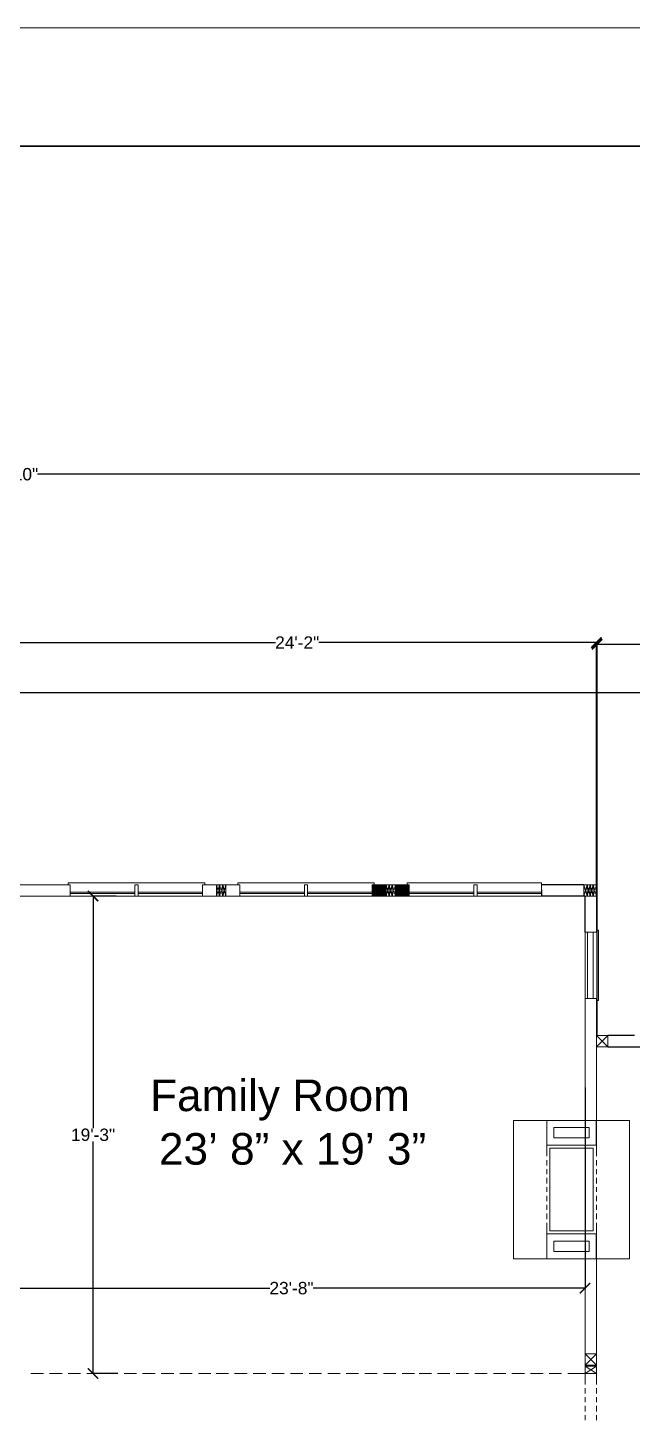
# Model space of a CAD drawing. Header units: inches. Extents: x 38 to 8673, y 1 to 7200.
# Drawn here: x 4831 to 5124, y 1310 to 1985 of the extents above; entities that cross this region are included whole.
import ezdxf

# ---------------------------------------------------------------- set-up
doc = ezdxf.new("R2010")
doc.units = ezdxf.units.IN
doc.header["$MEASUREMENT"] = 0
doc.layers.add('PDF2_Layer 1', color=7, linetype='Continuous', true_color=0xffffff)
for name, color, linetype in [('PDF2_Text', 7, 'Continuous'), ('PDF5_0', 7, 'Continuous'), ('PDF5_Border', 7, 'Continuous')]:
    doc.layers.add(name, color=color, linetype=linetype)
doc.styles.add('PDF Arial', font='arial.ttf')
doc.styles.get("Standard").update_dxf_attribs({"font": 'arial.ttf'})
doc.dimstyles.get("Standard").update_dxf_attribs({"dimtxt": 6, "dimasz": 5, "dimexe": 0.18, "dimexo": 0.0625, "dimgap": 0.09, "dimtad": 0, "dimtih": 1, "dimtoh": 1, "dimdec": 0, "dimzin": 0, "dimdsep": 46, "dimlunit": 4, "dimtxsty": 'Standard', "dimblk": 'ARCHTICK', "dimcen": 0.09, "dimclrd": 3, "dimclre": 3, "dimclrt": 1, "dimadec": 0, "dimazin": 0, "dimtfac": 1, "dimtdec": 0, "dimtofl": 0, "dimtmove": 0, "dimatfit": 3, "dimfxl": 100, "dimtolj": 1, "dimtzin": 0, "dimarcsym": 0})

# ---------------------------------------------------------------- blocks, each defined once
blk = doc.blocks.new('_ArchTick')
at = {"color": 0, "linetype": 'ByBlock', "const_width": 0.15}
blk.add_lwpolyline([(-0.5, -0.5), (0.5, 0.5)], dxfattribs=at)
blk = doc.blocks.new('*D32')
at = {"color": 3, "lineweight": -2, "transparency": 16777216}
for p, q in [((4874.12, 1564.85), (4862.81, 1564.85)), ((4862.99, 1564.85), (4862.99, 1452.49)), ((4862.99, 1333.82), (4862.99, 1446.18)), ((4874.89, 1333.82), (4862.81, 1333.82))]:
    blk.add_line(p, q, dxfattribs=at)
at = {"layer": 'Defpoints', "color": 0, "transparency": 16777216}
for p in [(4874.18, 1564.85), (4862.99, 1333.82), (4874.95, 1333.82)]:
    blk.add_point(p, dxfattribs=at)
at = {"color": 3, "lineweight": -2, "transparency": 16777216, "xscale": 5, "yscale": 5, "zscale": 5}
for p, rotation in [((4862.99, 1564.85), 90), ((4862.99, 1333.82), 270)]:
    blk.add_blockref('_ArchTick', p, dxfattribs=dict(at, rotation=rotation))
at = {"color": 1, "transparency": 16777216, "insert": (4862.99, 1449.33), "char_height": 6, "attachment_point": 5}
blk.add_mtext('\\A1;19\'-3"', dxfattribs=at)
blk = doc.blocks.new('*D33')
at = {"color": 3, "lineweight": -2, "transparency": 16777216}
for p, q in [((5100.98, 1472.23), (5100.98, 1374.96)), ((4816.98, 1425.03), (4816.98, 1374.96)), ((4816.98, 1375.14), (4948.53, 1375.14)), ((5100.98, 1375.14), (4969.42, 1375.14))]:
    blk.add_line(p, q, dxfattribs=at)
at = {"layer": 'Defpoints', "color": 0, "transparency": 16777216}
for p in [(5100.98, 1472.29), (4816.98, 1425.09), (5100.98, 1375.14)]:
    blk.add_point(p, dxfattribs=at)
at = {"color": 3, "lineweight": -2, "transparency": 16777216, "xscale": 5, "yscale": 5, "zscale": 5, "rotation": 180}
blk.add_blockref('_ArchTick', (4816.98, 1375.14), dxfattribs=at)
at = {"color": 3, "lineweight": -2, "transparency": 16777216, "xscale": 5, "yscale": 5, "zscale": 5}
blk.add_blockref('_ArchTick', (5100.98, 1375.14), dxfattribs=at)
at = {"color": 1, "transparency": 16777216, "insert": (4958.98, 1375.14), "char_height": 6, "attachment_point": 5}
blk.add_mtext('\\A1;23\'-8"', dxfattribs=at)
blk = doc.blocks.new('*D50')
at = {"color": 3, "lineweight": -2, "transparency": 16777216}
for p, q in [((4816.98, 1570.43), (4816.98, 1687.75)), ((4816.98, 1687.57), (4951.29, 1687.57)), ((5106.5, 1687.57), (4972.18, 1687.57)), ((5106.5, 1570.43), (5106.5, 1687.75))]:
    blk.add_line(p, q, dxfattribs=at)
at = {"layer": 'Defpoints', "color": 0, "transparency": 16777216}
for p in [(5106.5, 1687.57), (4816.98, 1570.37), (5106.5, 1570.37)]:
    blk.add_point(p, dxfattribs=at)
at = {"color": 3, "lineweight": -2, "transparency": 16777216, "xscale": 5, "yscale": 5, "zscale": 5, "rotation": 180}
blk.add_blockref('_ArchTick', (4816.98, 1687.57), dxfattribs=at)
at = {"color": 3, "lineweight": -2, "transparency": 16777216, "xscale": 5, "yscale": 5, "zscale": 5}
blk.add_blockref('_ArchTick', (5106.5, 1687.57), dxfattribs=at)
at = {"color": 1, "transparency": 16777216, "insert": (4961.74, 1687.57), "char_height": 6, "attachment_point": 5}
blk.add_mtext('\\A1;24\'-2"', dxfattribs=at)
blk = doc.blocks.new('*D51')
at = {"color": 3, "lineweight": -2, "transparency": 16777216}
for p, q in [((5106.8, 1497.43), (5106.8, 1686.92)), ((5106.8, 1686.74), (5218.85, 1686.74)), ((5356.46, 1686.74), (5244.41, 1686.74)), ((5356.46, 1497.43), (5356.46, 1686.92))]:
    blk.add_line(p, q, dxfattribs=at)
at = {"layer": 'Defpoints', "color": 0, "transparency": 16777216}
for p in [(5356.46, 1686.74), (5106.8, 1497.37), (5356.46, 1497.37)]:
    blk.add_point(p, dxfattribs=at)
at = {"color": 3, "lineweight": -2, "transparency": 16777216, "xscale": 5, "yscale": 5, "zscale": 5, "rotation": 180}
blk.add_blockref('_ArchTick', (5106.8, 1686.74), dxfattribs=at)
at = {"color": 3, "lineweight": -2, "transparency": 16777216, "xscale": 5, "yscale": 5, "zscale": 5}
blk.add_blockref('_ArchTick', (5356.46, 1686.74), dxfattribs=at)
at = {"color": 1, "transparency": 16777216, "insert": (5231.63, 1686.74), "char_height": 6, "attachment_point": 5}
blk.add_mtext('\\A1;20\'-10"', dxfattribs=at)
blk = doc.blocks.new('*D52')
at = {"color": 3, "lineweight": -2, "transparency": 16777216}
for p, q in [((4290.42, 1663.43), (4290.42, 1769.18)), ((4290.42, 1769), (4810.71, 1769)), ((5356.46, 1769), (4836.17, 1769)), ((5356.46, 1497.43), (5356.46, 1769.18))]:
    blk.add_line(p, q, dxfattribs=at)
at = {"layer": 'Defpoints', "color": 0, "transparency": 16777216}
for p in [(5356.46, 1769), (4290.42, 1663.37), (5356.46, 1497.37)]:
    blk.add_point(p, dxfattribs=at)
at = {"color": 3, "lineweight": -2, "transparency": 16777216, "xscale": 5, "yscale": 5, "zscale": 5, "rotation": 180}
blk.add_blockref('_ArchTick', (4290.42, 1769), dxfattribs=at)
at = {"color": 3, "lineweight": -2, "transparency": 16777216, "xscale": 5, "yscale": 5, "zscale": 5}
blk.add_blockref('_ArchTick', (5356.46, 1769), dxfattribs=at)
at = {"color": 1, "transparency": 16777216, "insert": (4823.44, 1769), "char_height": 6, "attachment_point": 5}
blk.add_mtext('\\A1;88\'-10"', dxfattribs=at)
blk = doc.blocks.new('*D53')
at = {"color": 3, "lineweight": -2, "transparency": 16777216}
for p, q in [((4542.48, 1663.37), (5461.17, 1663.37)), ((5460.99, 1663.37), (5460.99, 1234.43)), ((5460.99, 799.29), (5460.99, 1228.23)), ((4930.72, 799.29), (5461.17, 799.29))]:
    blk.add_line(p, q, dxfattribs=at)
at = {"layer": 'Defpoints', "color": 0, "transparency": 16777216}
for p in [(4542.42, 1663.37), (5460.99, 1663.37), (4930.66, 799.29)]:
    blk.add_point(p, dxfattribs=at)
at = {"color": 3, "lineweight": -2, "transparency": 16777216, "xscale": 5, "yscale": 5, "zscale": 5}
for p, rotation in [((5460.99, 1663.37), 90), ((5460.99, 799.29), 270)]:
    blk.add_blockref('_ArchTick', p, dxfattribs=dict(at, rotation=rotation))
at = {"color": 1, "transparency": 16777216, "insert": (5460.99, 1231.33), "char_height": 6, "attachment_point": 5}
blk.add_mtext("\\A1;72'", dxfattribs=at)

msp = doc.modelspace()

# ---------------------------------------------------------------- linework, layer by layer
for p, q in [((5100.42, 1570.37), (5079.94, 1570.37)), ((5079.94, 1567.85), (5079.94, 1564.85)), ((5100.98, 1564.85), (5079.94, 1564.85)), ((5100.98, 1547.37), (5100.98, 1564.85)), ((5106.5, 1491.85), (5111.94, 1497.37)), ((5124.98, 1497.37), (5111.94, 1497.37)), ((5111.94, 1491.85), (5231.94, 1491.85))]:
    msp.add_line(p, q)
at = {"layer": 'PDF2_Layer 1', "lineweight": 0}
for points in [[(4811.46, 1564.85), (4851.94, 1564.85), (4851.94, 1570.37), (4816.98, 1570.37)], [(4833.46, 1570.37), (4848.5, 1570.37)], [(4916.98, 1570.37), (4916.98, 1571.33), (4850.98, 1571.33), (4850.98, 1570.37)], [(4933.94, 1570.37), (4915.94, 1570.37), (4915.94, 1564.85), (4851.94, 1564.85)], [(4883.22, 1566.85), (4851.94, 1566.85)], [(4884.74, 1566.85), (4915.94, 1566.85)], [(4998.98, 1570.37), (4998.98, 1571.33), (4932.98, 1571.33), (4932.98, 1570.37)], [(5079.94, 1571.33), (5079.94, 1564.85), (5015.94, 1564.85), (5015.94, 1570.37), (4997.94, 1570.37), (4997.94, 1564.85), (4933.94, 1564.85), (4933.94, 1570.37)], [(4965.22, 1566.85), (4933.94, 1566.85)], [(4966.74, 1566.85), (4997.94, 1566.85)], [(5079.94, 1571.33), (5079.94, 1571.33), (5014.98, 1571.33), (5014.98, 1570.37)], [(5047.22, 1566.85), (5015.94, 1566.85)], [(5048.74, 1566.85), (5079.94, 1566.85)], [(5106.5, 1547.37), (5106.5, 1570.37), (5106.5, 1570.37)], [(4883.22, 1566.13), (4851.94, 1566.13)], [(4874.18, 1564.85), (4861.54, 1564.85)], [(4884.74, 1566.13), (4915.94, 1566.13)], [(4933.94, 1564.85), (4915.94, 1564.85)], [(4965.22, 1566.13), (4933.94, 1566.13)], [(4966.74, 1566.13), (4997.94, 1566.13)], [(4991.94, 1564.85), (4979.22, 1564.85)], [(4997.94, 1564.85), (5015.94, 1564.85)], [(5047.22, 1566.13), (5015.94, 1566.13)], [(5048.74, 1566.13), (5079.94, 1566.13)], [(5100.98, 1456.33), (5100.98, 1515.37), (5100.98, 1547.37), (5100.98, 1547.37), (5100.98, 1547.37)], [(5100.98, 1547.37), (5106.5, 1547.37)], [(5102.18, 1515.37), (5102.18, 1547.37)], [(5104.98, 1515.37), (5104.98, 1547.37)], [(5107.46, 1514.41), (5107.46, 1548.33), (5106.5, 1548.33)], [(5100.98, 1515.37), (5106.5, 1515.37)], [(5106.5, 1495.37), (5106.5, 1495.37), (5106.5, 1495.37), (5106.5, 1495.37), (5106.5, 1495.37), (5106.5, 1456.33), (5106.5, 1515.37)], [(5106.5, 1514.41), (5107.46, 1514.41)], [(5106.5, 1489.85), (5106.5, 1489.85), (5106.5, 1489.85), (5106.5, 1489.85), (5106.5, 1489.85), (5106.5, 1456.33), (5106.5, 1489.85), (5106.5, 1489.85), (5106.5, 1489.85)], [(5106.5, 1460.89), (5106.5, 1483.69)], [(5082.42, 1389.37), (5066.42, 1389.37), (5066.42, 1456.33), (5082.5, 1456.33), (5066.5, 1456.33)], [(5082.42, 1456.33), (5082.9, 1456.33), (5082.5, 1456.33)], [(5106.42, 1456.33), (5082.42, 1456.33), (5106.42, 1456.33), (5106.42, 1444.33), (5082.42, 1444.33)], [(5082.5, 1456.33), (5082.5, 1444.33), (5106.5, 1444.33), (5106.5, 1456.33)], [(5087.94, 1456.33), (5106.5, 1456.33), (5087.94, 1456.33)], [(5122.42, 1456.33), (5106.42, 1456.33)], [(5106.5, 1389.37), (5122.5, 1389.37), (5122.5, 1456.33), (5106.5, 1456.33)], [(5082.42, 1444.33), (5082.42, 1438.97)], [(5106.5, 1444.33), (5106.5, 1438.97)], [(5082.42, 1437.13), (5082.42, 1434.49)], [(5082.42, 1432.73), (5082.42, 1430.33)], [(5106.5, 1437.13), (5106.5, 1434.49)], [(5106.5, 1432.73), (5106.5, 1430.33)], [(5082.42, 1428.49), (5082.42, 1425.85)], [(5106.5, 1428.49), (5106.5, 1425.85)], [(5082.42, 1424.09), (5082.42, 1421.69)], [(5082.42, 1419.85), (5082.42, 1417.21)], [(5106.5, 1424.09), (5106.5, 1421.69)], [(5106.5, 1419.85), (5106.5, 1417.21)], [(5082.42, 1415.45), (5082.42, 1413.05)], [(5082.42, 1411.21), (5082.42, 1408.57)], [(5106.5, 1415.45), (5106.5, 1413.05)], [(5106.5, 1411.21), (5106.5, 1408.57)], [(5082.5, 1406.81), (5082.5, 1401.37), (5087.06, 1401.37)], [(5106.5, 1406.81), (5106.5, 1401.37)], [(5082.42, 1401.37), (5106.42, 1401.37), (5106.42, 1389.37)], [(5082.5, 1389.37), (5082.5, 1401.37), (5106.5, 1401.37), (5106.5, 1389.37), (5106.5, 1333.85), (5100.98, 1337.37)], [(5088.82, 1401.37), (5091.46, 1401.37)], [(5093.3, 1401.37), (5095.7, 1401.37)], [(5097.46, 1401.37), (5100.1, 1401.37)], [(5101.94, 1401.37), (5106.5, 1401.37)], [(5082.42, 1389.37), (5106.42, 1389.37), (5082.42, 1389.37)], [(5087.94, 1389.37), (5106.5, 1389.37), (5087.94, 1389.37)], [(5106.5, 1333.85), (5100.98, 1333.85), (5100.98, 1389.37)], [(5106.5, 1343.37), (5100.98, 1337.85)], [(5100.98, 1343.37), (5106.5, 1337.85)], [(5100.98, 1333.85), (5106.5, 1337.37)], [(4838.95, 1333.82), (4832.95, 1333.82)], [(4847.99, 1333.82), (4841.99, 1333.82)], [(4856.95, 1333.82), (4850.95, 1333.82)], [(4865.99, 1333.82), (4859.99, 1333.82)], [(4874.95, 1333.82), (4868.95, 1333.82)], [(4883.99, 1333.82), (4877.99, 1333.82)], [(4892.95, 1333.82), (4886.95, 1333.82)], [(4901.99, 1333.82), (4895.99, 1333.82)], [(4910.95, 1333.82), (4904.95, 1333.82)], [(4919.99, 1333.82), (4913.99, 1333.82)], [(4928.5, 1333.82), (4922.5, 1333.82)], [(4937.46, 1333.82), (4931.46, 1333.82)], [(4946.5, 1333.82), (4940.5, 1333.82)], [(4955.46, 1333.82), (4949.46, 1333.82)], [(4964.5, 1333.82), (4958.5, 1333.82)], [(4973.46, 1333.82), (4967.46, 1333.82)], [(4982.5, 1333.82), (4976.5, 1333.82)], [(4991.46, 1333.82), (4985.46, 1333.82)], [(5000.5, 1333.82), (4994.5, 1333.82)], [(5009.46, 1333.82), (5003.46, 1333.82)], [(5018.5, 1333.82), (5012.5, 1333.82)], [(5026.66, 1333.82), (5020.66, 1333.82)], [(5035.62, 1333.82), (5029.62, 1333.82)], [(5044.66, 1333.82), (5038.66, 1333.82)], [(5053.62, 1333.82), (5047.62, 1333.82)], [(5062.66, 1333.82), (5056.66, 1333.82)], [(5071.62, 1333.82), (5065.62, 1333.82)], [(5080.66, 1333.82), (5074.66, 1333.82)], [(5089.62, 1333.82), (5083.62, 1333.82)], [(5098.66, 1333.82), (5092.66, 1333.82)], [(5100.98, 1328.57), (5100.98, 1333.85), (5095.46, 1333.85)], [(5106.5, 1328.57), (5106.5, 1333.85)], [(5100.98, 1326.81), (5100.98, 1324.17)], [(5106.5, 1324.17), (5106.5, 1326.81)], [(5100.98, 1322.33), (5100.98, 1319.93)], [(5100.98, 1318.17), (5100.98, 1315.53)], [(5106.5, 1319.93), (5106.5, 1322.33)], [(5106.5, 1315.53), (5106.5, 1318.17)], [(5100.98, 1313.69), (5100.98, 1311.29)], [(5106.5, 1311.29), (5106.5, 1313.69)]]:
    msp.add_lwpolyline(points, dxfattribs=at)
for points in [[(4883.22, 1570.37), (4884.74, 1570.37), (4884.74, 1564.85), (4883.22, 1564.85)], [(4924.18, 1570.37), (4922.74, 1564.85)], [(4925.7, 1570.37), (4924.18, 1564.85), (4922.74, 1570.37), (4924.18, 1564.85)], [(4922.74, 1564.85), (4924.18, 1564.85), (4924.18, 1570.37), (4922.74, 1570.37)], [(4922.74, 1564.85), (4924.18, 1564.85), (4924.18, 1570.37), (4922.74, 1570.37)], [(4927.22, 1570.37), (4925.7, 1564.85), (4924.18, 1570.37), (4925.7, 1564.85)], [(4924.18, 1564.85), (4925.7, 1564.85), (4925.7, 1570.37), (4924.18, 1570.37)], [(4924.18, 1564.85), (4925.7, 1564.85), (4925.7, 1570.37), (4924.18, 1570.37)], [(4925.7, 1570.37), (4927.22, 1564.85)], [(4925.7, 1564.85), (4927.22, 1564.85), (4927.22, 1570.37), (4925.7, 1570.37)], [(4925.7, 1564.85), (4927.22, 1564.85), (4927.22, 1570.37), (4925.7, 1570.37)], [(4965.22, 1570.37), (4966.74, 1570.37), (4966.74, 1564.85), (4965.22, 1564.85)], [(5004.74, 1570.37), (5006.18, 1564.85), (5007.7, 1570.37), (5006.18, 1564.85)], [(5006.18, 1570.37), (5004.74, 1564.85)], [(5004.74, 1564.85), (5006.18, 1564.85), (5006.18, 1570.37), (5004.74, 1570.37)], [(5004.74, 1564.85), (5006.18, 1564.85), (5006.18, 1570.37), (5004.74, 1570.37)], [(5009.22, 1570.37), (5007.7, 1564.85), (5006.18, 1570.37), (5007.7, 1564.85)], [(5006.18, 1564.85), (5007.7, 1564.85), (5007.7, 1570.37), (5006.18, 1570.37)], [(5006.18, 1564.85), (5007.7, 1564.85), (5007.7, 1570.37), (5006.18, 1570.37)], [(5007.7, 1570.37), (5009.22, 1564.85)], [(5007.7, 1564.85), (5009.22, 1564.85), (5009.22, 1570.37), (5007.7, 1570.37)], [(5007.7, 1564.85), (5009.22, 1564.85), (5009.22, 1570.37), (5007.7, 1570.37)], [(5047.22, 1570.37), (5048.74, 1570.37), (5048.74, 1564.85), (5047.22, 1564.85)], [(5100.42, 1570.37), (5101.94, 1564.85), (5103.46, 1570.37), (5101.94, 1564.85)], [(5101.94, 1570.37), (5100.42, 1564.85)], [(5100.42, 1564.85), (5101.94, 1564.85), (5101.94, 1570.37), (5100.42, 1570.37)], [(5100.42, 1564.85), (5101.94, 1564.85), (5101.94, 1570.37), (5100.42, 1570.37)], [(5101.94, 1570.37), (5103.46, 1564.85), (5104.98, 1570.37), (5103.46, 1564.85)], [(5101.94, 1564.85), (5103.46, 1564.85), (5103.46, 1570.37), (5101.94, 1570.37)], [(5101.94, 1564.85), (5103.46, 1564.85), (5103.46, 1570.37), (5101.94, 1570.37)], [(5106.5, 1570.37), (5104.98, 1564.85), (5103.46, 1570.37), (5104.98, 1564.85)], [(5103.46, 1564.85), (5104.98, 1564.85), (5104.98, 1570.37), (5103.46, 1570.37)], [(5103.46, 1564.85), (5104.98, 1564.85), (5104.98, 1570.37), (5103.46, 1570.37)], [(5104.98, 1570.37), (5106.5, 1564.85)], [(5104.98, 1564.85), (5106.5, 1564.85), (5106.5, 1570.37), (5104.98, 1570.37)], [(5104.98, 1564.85), (5106.5, 1564.85), (5106.5, 1570.37), (5104.98, 1570.37)], [(5106.5, 1515.37), (5106.5, 1456.33)], [(5106.5, 1497.37), (5111.94, 1491.85)], [(5106.5, 1491.85), (5111.94, 1491.85), (5111.94, 1497.37), (5106.5, 1497.37)], [(5106.5, 1491.85), (5111.94, 1491.85), (5111.94, 1497.37), (5106.5, 1497.37)], [(5100.98, 1483.69), (5100.98, 1460.89)], [(5085.94, 1447.85), (5085.94, 1452.89), (5102.98, 1452.89), (5102.98, 1447.85), (5102.98, 1452.89), (5085.94, 1452.89)], [(5102.98, 1447.85), (5085.94, 1447.85)], [(5104.98, 1442.89), (5083.94, 1442.89), (5083.94, 1402.89), (5104.98, 1402.89)], [(5085.94, 1397.85), (5085.94, 1392.89), (5102.98, 1392.89), (5102.98, 1397.85), (5102.98, 1392.89), (5085.94, 1392.89)], [(5102.98, 1397.85), (5085.94, 1397.85)], [(5100.98, 1337.85), (5106.5, 1337.85), (5106.5, 1343.37), (5100.98, 1343.37)], [(5100.98, 1333.85), (5106.5, 1333.85), (5106.5, 1337.37), (5100.98, 1337.37)]]:
    msp.add_lwpolyline(points, close=True, dxfattribs=at)
at = {"layer": 'PDF2_Layer 1', "lineweight": 0, "transparency": 33554559}
for points in [[(4997.94, 1567.65), (5004.74, 1567.65), (4997.94, 1570.37)], [(5004.74, 1567.65), (4997.94, 1570.37), (5004.74, 1570.37)], [(4997.94, 1564.85), (5004.74, 1564.85), (4997.94, 1567.65)], [(5004.74, 1564.85), (4997.94, 1567.65), (5004.74, 1567.65)], [(5009.22, 1564.85), (5015.94, 1564.85), (5009.22, 1570.37)], [(5015.94, 1564.85), (5009.22, 1570.37), (5015.94, 1570.37)]]:
    msp.add_solid(points, dxfattribs=at)
at = {"layer": 'PDF5_0', "lineweight": 9}
msp.add_lwpolyline([(5814.37, 1985), (3476.19, 1985)], dxfattribs=at)
at = {"layer": 'PDF5_Border', "lineweight": 25}
msp.add_lwpolyline([(3533.42, 1927.77), (5773.49, 1927.77), (3533.42, 1927.77)], dxfattribs=at)

# ---------------------------------------------------------------- texts
at = {"layer": 'PDF2_Text', "lineweight": 0, "char_height": 15.2708, "attachment_point": 7, "style": 'PDF Arial'}
for s, insert in [('Family Room', (4890.6, 1456.22)), ('23’ 8” x 19’ 3”', (4894.88, 1434.71))]:
    msp.add_mtext(s, dxfattribs=dict(at, insert=insert))

# ---------------------------------------------------------------- dimensions: what is measured, and where the dimension line sits
for base, p1, p2, picture, middle in [((5356.46, 1769), (4290.42, 1663.37), (5356.46, 1497.37), '*D52', (4823.44, 1769)), ((5106.5, 1687.57), (4816.98, 1570.37), (5106.5, 1570.37), '*D50', (4961.74, 1687.57)), ((5356.46, 1686.74), (5106.8, 1497.37), (5356.46, 1497.37), '*D51', (5231.63, 1686.74)), ((5100.98, 1375.14), (4816.98, 1425.09), (5100.98, 1472.29), '*D33', (4958.98, 1375.14))]:
    dim = msp.add_linear_dim(base=base, p1=p1, p2=p2, dimstyle='Standard')
    dim.commit()
    dim.dimension.update_dxf_attribs({"geometry": picture, "text_midpoint": middle})
for base, p1, p2, picture, middle in [((5460.99, 1663.37), (4930.66, 799.29), (4542.42, 1663.37), '*D53', (5460.99, 1231.33)), ((4862.99, 1333.82), (4874.18, 1564.85), (4874.95, 1333.82), '*D32', (4862.99, 1449.33))]:
    dim = msp.add_linear_dim(base=base, p1=p1, p2=p2, angle=90, dimstyle='Standard')
    dim.commit()
    dim.dimension.update_dxf_attribs({"geometry": picture, "text_midpoint": middle})

doc.saveas('drawing.dxf')
